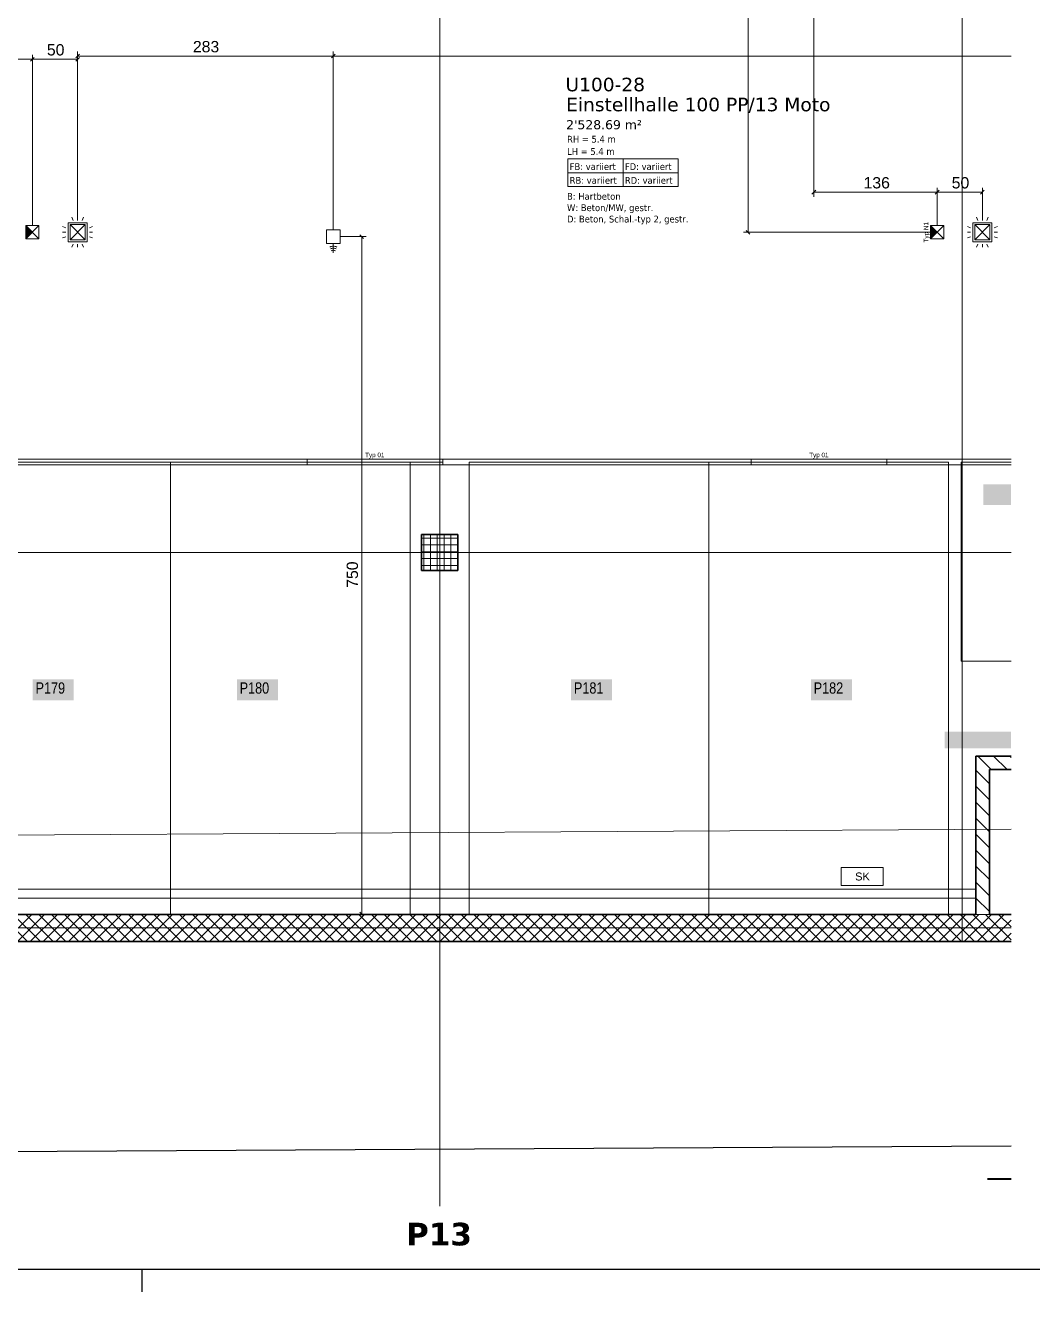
# Model space of a CAD drawing. Extents: x -1132 to 613, y -179 to 712.
# Drawn here: x -43.2 to 179.5, y -179.5 to 100.5 of the extents above; entities that cross this region are included whole.
import ezdxf
from ezdxf.lldxf.tags import DXFTag

# ---------------------------------------------------------------- set-up
doc = ezdxf.new("R2010")
doc.units = 0
doc.layers.get('0').update_dxf_attribs({"lineweight": 13})
for name, color, linetype, lineweight in [('A-____-NOTE-TEXT', 7, 'Continuous', 9), ('A-AREA-____-IDEN', 7, 'Continuous', 5), ('A-DETL-____-HDLN', 7, '_Verdeckte Linien_', 9), ('A-FLOR-____-OTLN', 7, 'Continuous', 9), ('A-WALL-____-MCUT', 7, 'Continuous', 35), ('A-WALL-____-PATT', 7, 'Continuous', 35), ('C-PRKG-____-IDEN', 7, 'Continuous', 5), ('C-PRKG-____-OTLN', 7, 'Continuous', 9), ('S-COLS-____-MCUT', 7, 'Continuous', 35), ('S-COLS-____-OTLN', 7, 'Continuous', 9), ('S-GRID-____-OTLN', 7, 'Continuous', 5)]:
    doc.layers.add(name, color=color, linetype=linetype, lineweight=lineweight)
for name, color, linetype, lineweight, true_color in [('A-DETL-____-OTLN', 5, 'Continuous', 9, 0x0000ff), ('C-PROP-LINE-OTLN', 7, '_Grundgrenze_', 25, 0x800000), ('EL01_VVV_Mass', 7, 'Continuous', 13, 0xb2b200), ('EL01_WAN_BUS-KNX', 7, 'Continuous', 13, 0xcc0099), ('EL01_WAN_Feuwehrfunktantenne', 7, 'Continuous', 13, 0x993300), ('EL01_WAN_Leuchten', 7, 'Continuous', 13, 0x0080ff), ('EL01_WAN_Leuchtentyp', 7, 'Continuous', 13, 0x0099ff), ('EL01_WAN_Notbeleuchtungen', 7, 'Continuous', 13, 0x009900), ('EL01_WAN_Notbeleuchtungentyp', 7, 'Continuous', 13, 0x009900), ('EL01_WAN_Schlaufkasten', 1, 'Continuous', 13, 0xff0000), ('G-____-____-SYMB', 7, 'Strichpunkt - Weit', 5, 0x008080), ('S-GRID-____-IDEN', 7, 'Continuous', 9, 0x5555aa)]:
    doc.layers.add(name, color=color, linetype=linetype, lineweight=lineweight, true_color=true_color)
doc.styles.get("Standard").update_dxf_attribs({"font": 'arial.ttf'})
tags = doc.linetypes.add('_Grundgrenze_', pattern=[0.45, 0.2, -0.05, 0.05, -0.05, 0.05, -0.05]).pattern_tags.tags
tags[14:15] = [DXFTag(74, 4), DXFTag(75, 0), DXFTag(340, '0'), DXFTag(46, 1.0), DXFTag(50, 0.0), DXFTag(44, 0.0), DXFTag(45, 0.0)]
tags[12:13] = [DXFTag(74, 4), DXFTag(75, 0), DXFTag(340, '0'), DXFTag(46, 1.0), DXFTag(50, 0.0), DXFTag(44, 0.0), DXFTag(45, 0.0)]
tags[10:11] = [DXFTag(74, 4), DXFTag(75, 0), DXFTag(340, '0'), DXFTag(46, 1.0), DXFTag(50, 0.0), DXFTag(44, 0.0), DXFTag(45, 0.0)]
tags[8:9] = [DXFTag(74, 4), DXFTag(75, 0), DXFTag(340, '0'), DXFTag(46, 1.0), DXFTag(50, 0.0), DXFTag(44, 0.0), DXFTag(45, 0.0)]
tags[6:7] = [DXFTag(74, 4), DXFTag(75, 0), DXFTag(340, '0'), DXFTag(46, 1.0), DXFTag(50, 0.0), DXFTag(44, 0.0), DXFTag(45, 0.0)]
tags[4:5] = [DXFTag(74, 4), DXFTag(75, 0), DXFTag(340, '0'), DXFTag(46, 1.0), DXFTag(50, 0.0), DXFTag(44, 0.0), DXFTag(45, 0.0)]
tags = doc.linetypes.add('_Rasterlinie_', pattern=[0.375, 0.2, -0.05, 0.075, -0.05]).pattern_tags.tags
tags[10:11] = [DXFTag(74, 4), DXFTag(75, 0), DXFTag(340, '0'), DXFTag(46, 1.0), DXFTag(50, 0.0), DXFTag(44, 0.0), DXFTag(45, 0.0)]
tags[8:9] = [DXFTag(74, 4), DXFTag(75, 0), DXFTag(340, '0'), DXFTag(46, 1.0), DXFTag(50, 0.0), DXFTag(44, 0.0), DXFTag(45, 0.0)]
tags[6:7] = [DXFTag(74, 4), DXFTag(75, 0), DXFTag(340, '0'), DXFTag(46, 1.0), DXFTag(50, 0.0), DXFTag(44, 0.0), DXFTag(45, 0.0)]
tags[4:5] = [DXFTag(74, 4), DXFTag(75, 0), DXFTag(340, '0'), DXFTag(46, 1.0), DXFTag(50, 0.0), DXFTag(44, 0.0), DXFTag(45, 0.0)]
tags = doc.linetypes.add('_Strichliert - Fein_', pattern=[0.15, 0.1, -0.05]).pattern_tags.tags
tags[6:7] = [DXFTag(74, 4), DXFTag(75, 0), DXFTag(340, '0'), DXFTag(46, 1.0), DXFTag(50, 0.0), DXFTag(44, 0.0), DXFTag(45, 0.0)]
tags[4:5] = [DXFTag(74, 4), DXFTag(75, 0), DXFTag(340, '0'), DXFTag(46, 1.0), DXFTag(50, 0.0), DXFTag(44, 0.0), DXFTag(45, 0.0)]
tags = doc.linetypes.add('_Verdeckte Linien_', pattern=[0.15, 0.1, -0.05]).pattern_tags.tags
tags[6:7] = [DXFTag(74, 4), DXFTag(75, 0), DXFTag(340, '0'), DXFTag(46, 1.0), DXFTag(50, 0.0), DXFTag(44, 0.0), DXFTag(45, 0.0)]
tags[4:5] = [DXFTag(74, 4), DXFTag(75, 0), DXFTag(340, '0'), DXFTag(46, 1.0), DXFTag(50, 0.0), DXFTag(44, 0.0), DXFTag(45, 0.0)]
tags = doc.linetypes.add('Gestrichelt', pattern=[0.1, 0.05, -0.05]).pattern_tags.tags
tags[6:7] = [DXFTag(74, 4), DXFTag(75, 0), DXFTag(340, '0'), DXFTag(46, 1.0), DXFTag(50, 0.0), DXFTag(44, 0.0), DXFTag(45, 0.0)]
tags[4:5] = [DXFTag(74, 4), DXFTag(75, 0), DXFTag(340, '0'), DXFTag(46, 1.0), DXFTag(50, 0.0), DXFTag(44, 0.0), DXFTag(45, 0.0)]
tags = doc.linetypes.add('Strichpunkt - Weit', pattern=[0.5, 0.2, -0.15, 0, -0.15]).pattern_tags.tags
tags[10:11] = [DXFTag(74, 4), DXFTag(75, 0), DXFTag(340, '0'), DXFTag(46, 1.0), DXFTag(50, 0.0), DXFTag(44, 0.0), DXFTag(45, 0.0)]
tags[8:9] = [DXFTag(74, 4), DXFTag(75, 0), DXFTag(340, '0'), DXFTag(46, 1.0), DXFTag(50, 0.0), DXFTag(44, 0.0), DXFTag(45, 0.0)]
tags[6:7] = [DXFTag(74, 4), DXFTag(75, 0), DXFTag(340, '0'), DXFTag(46, 1.0), DXFTag(50, 0.0), DXFTag(44, 0.0), DXFTag(45, 0.0)]
tags[4:5] = [DXFTag(74, 4), DXFTag(75, 0), DXFTag(340, '0'), DXFTag(46, 1.0), DXFTag(50, 0.0), DXFTag(44, 0.0), DXFTag(45, 0.0)]

# ---------------------------------------------------------------- blocks, each defined once
blk = doc.blocks.new('Referenz-A0UJ2V7QXE', base_point=(-1140.16, -173.77))
at = {"layer": 'A-____-NOTE-TEXT', "color": 7, "linetype": 'Continuous', "lineweight": 5, "ltscale": 0.13, "true_color": 0xffffff}
for points in [[(160.03, -59.31), (174.71, -59.31), (160.03, -55.61)], [(174.71, -59.31), (160.03, -55.61), (174.71, -55.61)]]:
    blk.add_solid(points, dxfattribs=at)
at = {"layer": 'A-AREA-____-IDEN', "color": 0, "linetype": 'Continuous', "ltscale": 0.13}
for p, q in [((76.75, 71.01), (101.15, 71.01)), ((76.75, 64.89), (76.75, 71.01)), ((88.95, 71.01), (88.95, 64.89)), ((101.15, 71.01), (101.15, 64.89)), ((76.75, 67.95), (101.15, 67.95)), ((101.15, 64.89), (76.75, 64.89))]:
    blk.add_line(p, q, dxfattribs=at)
at = {"layer": 'A-DETL-____-HDLN', "color": 0, "linetype": '_Verdeckte Linien_', "ltscale": 0.13}
for p, q in [((163.91, -102.04), (163.91, 357.16)), ((163.91, 357.16), (163.91, -102.04)), ((163.91, -102.04), (174.71, -102.04))]:
    blk.add_line(p, q, dxfattribs=at)
at = {"layer": 'A-DETL-____-OTLN', "color": 0, "linetype": '_Strichliert - Fein_', "ltscale": 0.13}
blk.add_line((-994.71, -83.8), (174.71, -77.24), dxfattribs=at)
at = {"layer": 'A-DETL-____-OTLN', "color": 0, "linetype": 'Gestrichelt', "ltscale": 0.13}
blk.add_line((166.91, -90.44), (-883.29, -90.44), dxfattribs=at)
at = {"layer": 'A-FLOR-____-OTLN', "color": 0, "linetype": 'Continuous', "ltscale": 0.13}
for p, q in [((-883.29, -92.45), (54.91, -92.45)), ((54.91, -92.45), (166.91, -92.45))]:
    blk.add_line(p, q, dxfattribs=at)
at = {"layer": 'A-WALL-____-MCUT', "color": 0, "linetype": 'Continuous', "ltscale": 0.35}
for p, q in [((174.71, -61.04), (166.91, -61.04)), ((166.91, -61.04), (166.91, -96.04)), ((174.71, -64.04), (169.91, -64.04)), ((169.91, -96.04), (169.91, -64.04)), ((166.91, -96.04), (-883.29, -96.04)), ((174.71, -96.04), (169.91, -96.04)), ((-1028.29, -102.04), (174.71, -102.04))]:
    blk.add_line(p, q, dxfattribs=at)
at = {"layer": 'A-WALL-____-MCUT', "color": 0, "linetype": 'Continuous', "lineweight": 9, "ltscale": 0.13}
blk.add_line((166.91, -96.04), (169.91, -96.04), dxfattribs=at)
at = {"layer": 'A-WALL-____-PATT', "color": 0, "linetype": 'Continuous', "lineweight": 9, "ltscale": 0.13}
for p, q in [((167.33, -61.04), (170.33, -64.04)), ((170.86, -61.04), (173.86, -64.04)), ((174.4, -61.04), (174.71, -61.35)), ((166.91, -64.16), (169.91, -67.16)), ((166.91, -67.69), (169.91, -70.69)), ((166.91, -71.23), (169.91, -74.23)), ((166.91, -74.77), (169.91, -77.77)), ((166.91, -78.3), (169.91, -81.3)), ((166.91, -81.84), (169.91, -84.84)), ((166.91, -85.37), (169.91, -88.37)), ((166.91, -88.91), (169.91, -91.91)), ((166.91, -92.44), (169.91, -95.44)), ((-42.7, -102.04), (-48.7, -96.04)), ((-47.76, -102.04), (-41.76, -96.04)), ((-39.87, -102.04), (-45.87, -96.04)), ((-44.93, -102.04), (-38.93, -96.04)), ((-37.04, -102.04), (-43.04, -96.04)), ((-42.1, -102.04), (-36.1, -96.04)), ((-34.21, -102.04), (-40.21, -96.04)), ((-39.27, -102.04), (-33.27, -96.04)), ((-31.38, -102.04), (-37.38, -96.04)), ((-36.44, -102.04), (-30.44, -96.04)), ((-28.55, -102.04), (-34.55, -96.04)), ((-33.61, -102.04), (-27.61, -96.04)), ((-25.73, -102.04), (-31.73, -96.04)), ((-30.79, -102.04), (-24.79, -96.04)), ((-22.9, -102.04), (-28.9, -96.04)), ((-27.96, -102.04), (-21.96, -96.04)), ((-20.07, -102.04), (-26.07, -96.04)), ((-25.13, -102.04), (-19.13, -96.04)), ((-17.24, -102.04), (-23.24, -96.04)), ((-22.3, -102.04), (-16.3, -96.04)), ((-14.41, -102.04), (-20.41, -96.04)), ((-19.47, -102.04), (-13.47, -96.04)), ((-11.58, -102.04), (-17.58, -96.04)), ((-16.64, -102.04), (-10.64, -96.04)), ((-8.76, -102.04), (-14.76, -96.04)), ((-13.81, -102.04), (-7.81, -96.04)), ((-5.93, -102.04), (-11.93, -96.04)), ((-10.99, -102.04), (-4.99, -96.04)), ((-3.1, -102.04), (-9.1, -96.04)), ((-8.16, -102.04), (-2.16, -96.04)), ((-0.27, -102.04), (-6.27, -96.04)), ((-5.33, -102.04), (0.67, -96.04)), ((2.56, -102.04), (-3.44, -96.04)), ((-2.5, -102.04), (3.5, -96.04)), ((5.39, -102.04), (-0.61, -96.04)), ((0.33, -102.04), (6.33, -96.04)), ((8.22, -102.04), (2.22, -96.04)), ((3.16, -102.04), (9.16, -96.04)), ((11.04, -102.04), (5.04, -96.04)), ((5.98, -102.04), (11.98, -96.04)), ((13.87, -102.04), (7.87, -96.04)), ((8.81, -102.04), (14.81, -96.04)), ((16.7, -102.04), (10.7, -96.04)), ((11.64, -102.04), (17.64, -96.04)), ((19.53, -102.04), (13.53, -96.04)), ((14.47, -102.04), (20.47, -96.04)), ((22.36, -102.04), (16.36, -96.04)), ((17.3, -102.04), (23.3, -96.04)), ((25.19, -102.04), (19.19, -96.04)), ((20.13, -102.04), (26.13, -96.04)), ((28.01, -102.04), (22.01, -96.04)), ((22.95, -102.04), (28.95, -96.04)), ((30.84, -102.04), (24.84, -96.04)), ((25.78, -102.04), (31.78, -96.04)), ((33.67, -102.04), (27.67, -96.04)), ((28.61, -102.04), (34.61, -96.04)), ((36.5, -102.04), (30.5, -96.04)), ((31.44, -102.04), (37.44, -96.04)), ((39.33, -102.04), (33.33, -96.04)), ((34.27, -102.04), (40.27, -96.04)), ((42.16, -102.04), (36.16, -96.04)), ((37.1, -102.04), (43.1, -96.04)), ((44.98, -102.04), (38.98, -96.04)), ((39.93, -102.04), (45.93, -96.04)), ((47.81, -102.04), (41.81, -96.04)), ((42.75, -102.04), (48.75, -96.04)), ((50.64, -102.04), (44.64, -96.04)), ((45.58, -102.04), (51.58, -96.04)), ((53.47, -102.04), (47.47, -96.04)), ((48.41, -102.04), (54.41, -96.04)), ((56.3, -102.04), (50.3, -96.04)), ((51.24, -102.04), (57.24, -96.04)), ((59.13, -102.04), (53.13, -96.04)), ((54.07, -102.04), (60.07, -96.04)), ((61.96, -102.04), (55.96, -96.04)), ((56.9, -102.04), (62.9, -96.04)), ((64.78, -102.04), (58.78, -96.04)), ((59.72, -102.04), (65.72, -96.04)), ((67.61, -102.04), (61.61, -96.04)), ((62.55, -102.04), (68.55, -96.04)), ((70.44, -102.04), (64.44, -96.04)), ((65.38, -102.04), (71.38, -96.04)), ((73.27, -102.04), (67.27, -96.04)), ((68.21, -102.04), (74.21, -96.04)), ((76.1, -102.04), (70.1, -96.04)), ((71.04, -102.04), (77.04, -96.04)), ((78.93, -102.04), (72.93, -96.04)), ((73.87, -102.04), (79.87, -96.04)), ((81.75, -102.04), (75.75, -96.04)), ((76.69, -102.04), (82.69, -96.04)), ((84.58, -102.04), (78.58, -96.04)), ((79.52, -102.04), (85.52, -96.04)), ((87.41, -102.04), (81.41, -96.04)), ((82.35, -102.04), (88.35, -96.04)), ((90.24, -102.04), (84.24, -96.04)), ((85.18, -102.04), (91.18, -96.04)), ((93.07, -102.04), (87.07, -96.04)), ((88.01, -102.04), (94.01, -96.04)), ((95.9, -102.04), (89.9, -96.04)), ((90.84, -102.04), (96.84, -96.04)), ((98.72, -102.04), (92.72, -96.04)), ((93.67, -102.04), (99.67, -96.04)), ((101.55, -102.04), (95.55, -96.04)), ((96.49, -102.04), (102.49, -96.04)), ((104.38, -102.04), (98.38, -96.04)), ((99.32, -102.04), (105.32, -96.04)), ((107.21, -102.04), (101.21, -96.04)), ((102.15, -102.04), (108.15, -96.04)), ((110.04, -102.04), (104.04, -96.04)), ((104.98, -102.04), (110.98, -96.04)), ((112.87, -102.04), (106.87, -96.04)), ((107.81, -102.04), (113.81, -96.04)), ((115.7, -102.04), (109.7, -96.04)), ((110.64, -102.04), (116.64, -96.04)), ((118.52, -102.04), (112.52, -96.04)), ((113.46, -102.04), (119.46, -96.04)), ((121.35, -102.04), (115.35, -96.04)), ((116.29, -102.04), (122.29, -96.04)), ((124.18, -102.04), (118.18, -96.04)), ((119.12, -102.04), (125.12, -96.04)), ((127.01, -102.04), (121.01, -96.04)), ((121.95, -102.04), (127.95, -96.04)), ((129.84, -102.04), (123.84, -96.04)), ((124.78, -102.04), (130.78, -96.04)), ((132.67, -102.04), (126.67, -96.04)), ((127.61, -102.04), (133.61, -96.04)), ((135.49, -102.04), (129.49, -96.04)), ((130.44, -102.04), (136.44, -96.04)), ((138.32, -102.04), (132.32, -96.04)), ((133.26, -102.04), (139.26, -96.04)), ((141.15, -102.04), (135.15, -96.04)), ((136.09, -102.04), (142.09, -96.04)), ((143.98, -102.04), (137.98, -96.04)), ((138.92, -102.04), (144.92, -96.04)), ((146.81, -102.04), (140.81, -96.04)), ((141.75, -102.04), (147.75, -96.04)), ((149.64, -102.04), (143.64, -96.04)), ((144.58, -102.04), (150.58, -96.04)), ((152.47, -102.04), (146.47, -96.04)), ((147.41, -102.04), (153.41, -96.04)), ((155.29, -102.04), (149.29, -96.04)), ((150.23, -102.04), (156.23, -96.04)), ((158.12, -102.04), (152.12, -96.04)), ((153.06, -102.04), (159.06, -96.04)), ((160.95, -102.04), (154.95, -96.04)), ((155.89, -102.04), (161.89, -96.04)), ((163.78, -102.04), (157.78, -96.04)), ((158.72, -102.04), (164.72, -96.04)), ((166.61, -102.04), (160.61, -96.04)), ((161.55, -102.04), (167.55, -96.04)), ((169.44, -102.04), (163.44, -96.04)), ((164.38, -102.04), (170.38, -96.04)), ((172.26, -102.04), (166.26, -96.04)), ((166.91, -95.98), (166.97, -96.04)), ((167.2, -102.04), (173.2, -96.04)), ((174.71, -101.65), (169.09, -96.04)), ((170.03, -102.04), (174.71, -97.36)), ((174.71, -98.83), (171.92, -96.04)), ((172.86, -102.04), (174.71, -100.19))]:
    blk.add_line(p, q, dxfattribs=at)
at = {"layer": 'C-PRKG-____-IDEN', "color": 7, "linetype": 'Continuous', "ltscale": 0.13, "true_color": 0xffffff}
for points in [[(168.57, -5.53), (174.71, -5.53), (168.57, -0.93)], [(174.71, -5.53), (168.57, -0.93), (174.71, -0.93)], [(-41.54, -48.71), (-32.47, -48.71), (-41.54, -44.11)], [(-32.47, -48.71), (-41.54, -44.11), (-32.47, -44.11)], [(3.57, -48.71), (12.64, -48.71), (3.57, -44.11)], [(12.64, -48.71), (3.57, -44.11), (12.64, -44.11)], [(77.46, -48.71), (86.53, -48.71), (77.46, -44.11)], [(86.53, -48.71), (77.46, -44.11), (86.53, -44.11)], [(130.46, -48.71), (139.53, -48.71), (130.46, -44.11)], [(139.53, -48.71), (130.46, -44.11), (139.53, -44.11)]]:
    blk.add_solid(points, dxfattribs=at)
at = {"layer": 'C-PRKG-____-OTLN', "color": 0, "linetype": 'Continuous', "ltscale": 0.13}
for p, q in [((-11.09, 3.94), (-64.09, 3.94)), ((-11.09, 3.94), (-64.09, 3.94)), ((-64.09, 3.94), (-11.09, 3.94)), ((41.91, 3.94), (-11.09, 3.94)), ((-11.09, -96.04), (-11.09, 3.94)), ((41.91, 3.94), (-11.09, 3.94)), ((-11.09, 3.94), (-11.09, -96.04)), ((-11.09, -96.04), (-11.09, 3.94)), ((-11.09, 3.94), (41.91, 3.94)), ((-11.09, 3.94), (-11.09, 3.94)), ((-11.09, -96.04), (-11.09, 3.94)), ((-11.09, -96.04), (-11.09, 3.94)), ((-11.09, 3.94), (-11.09, -96.04)), ((-11.09, 3.94), (-11.09, 3.94)), ((41.91, -96.04), (41.91, 3.94)), ((41.91, -96.04), (41.91, 3.94)), ((41.91, 3.94), (41.91, -96.04)), ((41.91, 3.94), (41.91, 3.94)), ((107.91, 3.94), (54.91, 3.94)), ((54.91, -96.04), (54.91, 3.94)), ((107.91, 3.94), (54.91, 3.94)), ((54.91, 3.94), (54.91, -96.04)), ((54.91, -96.04), (54.91, 3.94)), ((54.91, 3.94), (107.91, 3.94)), ((54.91, 3.94), (54.91, 3.94)), ((160.91, 3.94), (107.91, 3.94)), ((107.91, -96.04), (107.91, 3.94)), ((160.91, 3.94), (107.91, 3.94)), ((107.91, 3.94), (107.91, -96.04)), ((107.91, -96.04), (107.91, 3.94)), ((107.91, 3.94), (160.91, 3.94)), ((107.91, 3.94), (107.91, 3.94)), ((107.91, -96.04), (107.91, 3.94)), ((107.91, -96.04), (107.91, 3.94)), ((107.91, 3.94), (107.91, -96.04)), ((107.91, 3.94), (107.91, 3.94)), ((160.91, -96.04), (160.91, 3.94)), ((160.91, -96.04), (160.91, 3.94)), ((160.91, 3.94), (160.91, -96.04)), ((160.91, 3.94), (160.91, 3.94)), ((163.66, 3.96), (174.71, 3.96)), ((163.66, -40.03), (163.66, 3.96)), ((174.71, 3.96), (163.66, 3.96)), ((163.66, 3.96), (163.66, -40.03)), ((163.66, -40.03), (163.66, 3.96)), ((163.66, 3.96), (174.71, 3.96)), ((163.66, 3.96), (163.66, 3.96)), ((163.66, -40.03), (174.71, -40.03)), ((163.66, -40.03), (174.71, -40.03)), ((174.71, -40.03), (163.66, -40.03)), ((163.66, -40.03), (163.66, -40.03)), ((-11.09, -96.04), (-11.09, -96.04)), ((-11.09, -96.04), (-11.09, -96.04)), ((41.91, -96.04), (41.91, -96.04)), ((54.91, -96.04), (54.91, -96.04)), ((107.91, -96.04), (107.91, -96.04)), ((107.91, -96.04), (107.91, -96.04)), ((160.91, -96.04), (160.91, -96.04))]:
    blk.add_line(p, q, dxfattribs=at)
at = {"layer": 'C-PROP-LINE-OTLN', "color": 0, "linetype": '_Grundgrenze_', "lineweight": -2, "ltscale": 0.25}
blk.add_line((-1058.05, -154.16), (174.71, -147.24), dxfattribs=at)
at = {"layer": 'G-____-____-SYMB', "color": 0, "linetype": 'Continuous', "lineweight": 40, "ltscale": 0.4}
blk.add_line((169.52, -154.52), (174.71, -154.52), dxfattribs=at)
at = {"layer": 'S-COLS-____-MCUT', "color": 0, "linetype": 'Continuous', "ltscale": 0.35}
for p, q in [((52.41, -12.04), (44.41, -12.04)), ((44.41, -12.04), (44.41, -20.04)), ((52.41, -20.04), (52.41, -12.04)), ((44.41, -20.04), (52.41, -20.04))]:
    blk.add_line(p, q, dxfattribs=at)
at = {"layer": 'S-COLS-____-OTLN', "color": 0, "linetype": 'Continuous', "ltscale": 0.13}
for p, q in [((44.41, -12.87), (52.41, -12.87)), ((44.87, -20.04), (44.87, -12.04)), ((46.37, -20.04), (46.37, -12.04)), ((47.87, -20.04), (47.87, -12.04)), ((49.37, -20.04), (49.37, -12.04)), ((50.87, -20.04), (50.87, -12.04)), ((52.37, -20.04), (52.37, -12.04)), ((44.41, -14.37), (52.41, -14.37)), ((44.41, -15.87), (52.41, -15.87)), ((44.41, -17.37), (52.41, -17.37)), ((44.41, -18.87), (52.41, -18.87))]:
    blk.add_line(p, q, dxfattribs=at)
at = {"layer": 'S-GRID-____-OTLN', "color": 0, "linetype": '_Rasterlinie_', "ltscale": 0.13}
for p, q in [((48.41, -160.53), (48.41, 145.56)), ((-1093.73, -16.04), (174.71, -16.04)), ((-1093.73, -99.04), (174.71, -99.04))]:
    blk.add_line(p, q, dxfattribs=at)
at = {"layer": 'A-AREA-____-IDEN', "color": 0, "linetype": 'Continuous', "ltscale": 0.13, "attachment_point": 1}
for s, insert, char_height in [('{\\fVerdana;U100-28}', (76.21, 88.95), 3), ('{\\fVerdana;Einstellhalle 100 PP/13 Moto}', (76.35, 84.53), 3), ("{\\fVerdana;2'528.69 m²}", (76.36, 79.56), 2), ('{\\W0.9;\\fVerdana;RH = 5.4 m}', (76.56, 76.11), 1.5), ('{\\W0.9;\\fVerdana;LH = 5.4 m}', (76.56, 73.39), 1.5), ('{\\W0.9;\\fVerdana;FB: variiert}', (77.14, 70.05), 1.5), ('{\\W0.9;\\fVerdana;FD: variiert}', (89.34, 70.05), 1.5), ('{\\W0.9;\\fVerdana;RB: variiert}', (77.14, 66.99), 1.5), ('{\\W0.9;\\fVerdana;RD: variiert}', (89.34, 66.99), 1.5), ('{\\W0.9;\\fVerdana;B: Hartbeton}', (76.56, 63.47), 1.5), ('{\\W0.9;\\fVerdana;W: Beton/MW, gestr.}', (76.56, 60.95), 1.5), ('{\\W0.9;\\fVerdana;D: Beton, Schal.-typ 2, gestr.}', (76.56, 58.44), 1.5)]:
    blk.add_mtext(s, dxfattribs=dict(at, insert=insert, char_height=char_height))
at = {"layer": 'C-PRKG-____-IDEN', "color": 0, "linetype": 'Continuous', "ltscale": 0.13, "char_height": 2.5, "attachment_point": 1}
for s, insert in [('{\\W0.8;\\fArial;P179}', (-40.92, -44.74)), ('{\\W0.8;\\fArial;P180}', (4.19, -44.74)), ('{\\W0.8;\\fArial;P181}', (78.08, -44.74)), ('{\\W0.8;\\fArial;P182}', (131.08, -44.74))]:
    blk.add_mtext(s, dxfattribs=dict(at, insert=insert))
at = {"layer": 'S-GRID-____-IDEN', "color": 0, "linetype": 'Continuous', "lineweight": 5, "ltscale": 0.13, "insert": (40.97, -164.24), "char_height": 5, "attachment_point": 1}
blk.add_mtext('{\\fVerdana|b1|i0;P13}', dxfattribs=at)
blk = doc.blocks.new('Notleuchte eckig-A0UJ2VA8XE', base_point=(156.91, 53.32))
at = {"color": 0, "lineweight": -2}
for p, q in [((159.83, 53.32), (156.91, 56.24)), ((159.83, 56.24), (156.91, 53.32)), ((156.91, 53.32), (156.91, 56.24)), ((156.91, 56.24), (159.83, 56.24)), ((159.83, 56.24), (159.83, 53.32)), ((159.83, 53.32), (156.91, 53.32))]:
    blk.add_line(p, q, dxfattribs=at)
for points in [[(158.37, 54.78), (156.91, 54.78), (156.91, 56.24)], [(156.91, 53.32), (158.37, 54.78), (156.91, 54.78)]]:
    blk.add_solid(points, dxfattribs=at)
blk = doc.blocks.new('Bemerkung 1-A0UJ2VAAXE', base_point=(155.42, 52.52))
at = {"color": 0, "lineweight": -2, "insert": (155.42, 52.52), "char_height": 1, "attachment_point": 1, "rotation": 90}
blk.add_mtext('{\\fArial;Typ N1}', dxfattribs=at)
blk = doc.blocks.new('Maß-A0UJ2VBUXE', base_point=(113.24, 54.37))
at = {"color": 0, "lineweight": -2}
for p, q in [((115.57, 205.56), (135.12, 205.56)), ((116.16, 205.98), (116.99, 205.15)), ((116.57, 54.78), (116.57, 205.56)), ((115.57, 54.78), (156.91, 54.78)), ((116.16, 55.2), (116.99, 54.37))]:
    blk.add_line(p, q, dxfattribs=at)
at = {"color": 0, "lineweight": -2, "insert": (113.24, 127.43), "char_height": 2.5, "attachment_point": 1, "rotation": 90}
blk.add_mtext('{\\fArial;754}', dxfattribs=at)
blk = doc.blocks.new('Kabelkanal-A0UJ2VCYXE', base_point=(-932.84, 3.37))
at = {"color": 0, "linetype": 'ByBlock', "lineweight": -2, "ltscale": 0.13}
for p, q in [((-932.84, 4.57), (174.71, 4.57)), ((174.71, 3.37), (-932.84, 3.37))]:
    blk.add_line(p, q, dxfattribs=at)
blk = doc.blocks.new('Maß-A0UJ2VDIXE', base_point=(130.7, 56.24))
at = {"color": 0, "lineweight": -2}
for p, q in [((131.12, 62.63), (131.12, 121.56)), ((158.37, 64.63), (158.37, 56.24)), ((131.53, 64.05), (130.7, 63.22)), ((131.12, 63.63), (158.37, 63.63)), ((158.79, 64.05), (157.96, 63.22))]:
    blk.add_line(p, q, dxfattribs=at)
at = {"color": 0, "lineweight": -2, "insert": (142.1, 66.97), "char_height": 2.5, "attachment_point": 1}
blk.add_mtext('{\\fArial;136}', dxfattribs=at)
blk = doc.blocks.new('Maß-A0UJ2VEEXE', base_point=(-42.04, 56.24))
at = {"color": 0, "lineweight": -2}
for p, q in [((-42.04, 92.62), (-41.22, 93.45)), ((-41.63, 94.03), (-41.63, 56.24)), ((-31.63, 93.03), (-41.63, 93.03)), ((-32.04, 92.62), (-31.22, 93.45)), ((-31.63, 94.03), (-31.63, 58.1))]:
    blk.add_line(p, q, dxfattribs=at)
at = {"color": 0, "lineweight": -2, "insert": (-38.42, 96.37), "char_height": 2.5, "attachment_point": 1}
blk.add_mtext('{\\fArial;50}', dxfattribs=at)
blk = doc.blocks.new('Maß-A0UJ2VEGXE', base_point=(26.39, -96.4))
at = {"color": 0, "lineweight": -2}
for p, q in [((32.17, 53.81), (26.39, 53.81)), ((31.59, 53.39), (30.76, 54.22)), ((31.17, 53.81), (31.17, -95.99)), ((30.17, -95.99), (48.42, -95.99)), ((31.59, -96.4), (30.76, -95.57))]:
    blk.add_line(p, q, dxfattribs=at)
at = {"color": 0, "lineweight": -2, "insert": (27.84, -23.84), "char_height": 2.5, "attachment_point": 1, "rotation": 90}
blk.add_mtext('{\\fArial;750}', dxfattribs=at)
blk = doc.blocks.new('Maß-A0UJ2VFCXE', base_point=(-122.42, 55.31))
at = {"color": 0, "lineweight": -2}
for p, q in [((-122.42, 92.62), (-121.59, 93.45)), ((-122.01, 94.03), (-122.01, 55.31)), ((-41.63, 93.03), (-122.01, 93.03)), ((-42.04, 92.62), (-41.22, 93.45)), ((-41.63, 94.03), (-41.63, 56.24))]:
    blk.add_line(p, q, dxfattribs=at)
at = {"color": 0, "lineweight": -2, "insert": (-84.62, 96.37), "char_height": 2.5, "attachment_point": 1}
blk.add_mtext('{\\fArial;402}', dxfattribs=at)
blk = doc.blocks.new('LED-Langfeldleuchte 37W-A0UJ2VFKXE', base_point=(117.24, 3.34))
at = {"color": 0, "lineweight": -2}
for p, q in [((117.24, 3.34), (117.24, 4.54)), ((147.24, 3.94), (117.24, 3.94)), ((147.24, 3.34), (147.24, 4.54))]:
    blk.add_line(p, q, dxfattribs=at)
blk = doc.blocks.new('Bemerkung 1-A0UJ2VFMXE', base_point=(130.09, 5.04))
at = {"color": 0, "lineweight": -2, "insert": (130.09, 6.04), "char_height": 1, "attachment_point": 1}
blk.add_mtext('{\\fArial;Typ 01}', dxfattribs=at)
blk = doc.blocks.new('Maß-A0UJ2VH4XE', base_point=(24.48, 55.31))
at = {"color": 0, "lineweight": -2}
for p, q in [((24.48, 93.32), (25.31, 94.15)), ((24.89, 94.73), (24.89, 55.31)), ((174.71, 93.73), (24.89, 93.73))]:
    blk.add_line(p, q, dxfattribs=at)
blk = doc.blocks.new('Bewegungsmelder UP-A0UJ2VHWXE', base_point=(-34.95, 51.46))
at = {"color": 0, "lineweight": -2}
for p, q in [((-34.24, 55.79), (-34.95, 56.06)), ((-29.53, 56.88), (-33.73, 56.88)), ((-33.73, 56.88), (-33.73, 52.68)), ((-33.31, 56.46), (-33.31, 53.1)), ((-29.95, 56.46), (-33.31, 56.46)), ((-29.95, 56.46), (-33.31, 53.1)), ((-29.95, 53.1), (-33.31, 56.46)), ((-32.63, 57.4), (-32.9, 58.1)), ((-31.63, 57.4), (-31.63, 58.1)), ((-30.63, 57.4), (-30.35, 58.1)), ((-29.95, 53.1), (-29.95, 56.46)), ((-29.53, 52.68), (-29.53, 56.88)), ((-29.01, 55.79), (-28.31, 56.06)), ((-34.24, 54.78), (-34.95, 54.78)), ((-34.24, 53.78), (-34.95, 53.51)), ((-29.01, 54.78), (-28.31, 54.78)), ((-29.01, 53.78), (-28.31, 53.51)), ((-33.73, 52.68), (-29.53, 52.68)), ((-33.31, 53.1), (-29.95, 53.1)), ((-32.63, 52.17), (-32.9, 51.46)), ((-31.63, 52.17), (-31.63, 51.46)), ((-30.63, 52.17), (-30.35, 51.46))]:
    blk.add_line(p, q, dxfattribs=at)
blk = doc.blocks.new('Maß-A0UJ2VIMXE', base_point=(-32.04, 55.31))
at = {"color": 0, "lineweight": -2}
for p, q in [((-32.04, 93.32), (-31.22, 94.15)), ((-31.63, 94.73), (-31.63, 58.1)), ((24.89, 93.73), (-31.63, 93.73)), ((24.48, 93.32), (25.31, 94.15)), ((24.89, 94.73), (24.89, 55.31))]:
    blk.add_line(p, q, dxfattribs=at)
at = {"color": 0, "lineweight": -2, "insert": (-6.15, 97.07), "char_height": 2.5, "attachment_point": 1}
blk.add_mtext('{\\fArial;283}', dxfattribs=at)
blk = doc.blocks.new('Bewegungsmelder UP-A0UJ2VJ6XE', base_point=(165.05, 51.46))
at = {"color": 0, "lineweight": -2}
for p, q in [((165.76, 55.79), (165.05, 56.06)), ((170.47, 56.88), (166.27, 56.88)), ((166.27, 56.88), (166.27, 52.68)), ((166.69, 56.46), (166.69, 53.1)), ((170.05, 56.46), (166.69, 56.46)), ((170.05, 56.46), (166.69, 53.1)), ((170.05, 53.1), (166.69, 56.46)), ((167.37, 57.4), (167.1, 58.11)), ((168.37, 57.4), (168.37, 58.11)), ((169.38, 57.4), (169.65, 58.11)), ((170.05, 53.1), (170.05, 56.46)), ((170.47, 52.68), (170.47, 56.88)), ((170.99, 55.79), (171.7, 56.06)), ((165.76, 54.78), (165.05, 54.78)), ((165.76, 53.78), (165.05, 53.51)), ((170.99, 54.78), (171.7, 54.78)), ((170.99, 53.78), (171.7, 53.51)), ((166.27, 52.68), (170.47, 52.68)), ((166.69, 53.1), (170.05, 53.1)), ((167.37, 52.17), (167.1, 51.46)), ((168.37, 52.17), (168.37, 51.46)), ((169.38, 52.17), (169.65, 51.46))]:
    blk.add_line(p, q, dxfattribs=at)
blk = doc.blocks.new('Schlaufkasten Decke (multi)-A0UJ2VKAXE', base_point=(137.17, -89.67))
at = {"color": 0, "linetype": 'ByBlock', "lineweight": -2, "ltscale": 0.13}
for p, q in [((137.17, -89.67), (137.17, -85.67)), ((137.17, -85.67), (146.45, -85.67)), ((146.45, -85.67), (146.45, -89.67)), ((146.45, -89.67), (137.17, -89.67))]:
    blk.add_line(p, q, dxfattribs=at)
at = {"color": 0, "linetype": 'ByBlock', "lineweight": -2, "ltscale": 0.13, "insert": (140.23, -86.79), "char_height": 1.76, "attachment_point": 1}
blk.add_mtext('{\\fArial;SK}', dxfattribs=at)
blk = doc.blocks.new('LED-Langfeldleuchte 37W-A0UJ2VLOXE', base_point=(19.08, 3.34))
at = {"color": 0, "lineweight": -2}
for p, q in [((19.08, 3.34), (19.08, 4.54)), ((49.08, 3.94), (19.08, 3.94)), ((49.08, 3.34), (49.08, 4.54))]:
    blk.add_line(p, q, dxfattribs=at)
blk = doc.blocks.new('Bemerkung 1-A0UJ2VLQXE', base_point=(31.93, 5.04))
at = {"color": 0, "lineweight": -2, "insert": (31.93, 6.04), "char_height": 1, "attachment_point": 1}
blk.add_mtext('{\\fArial;Typ 01}', dxfattribs=at)
blk = doc.blocks.new('Notleuchte eckig-A0UJ2VN6XE', base_point=(-43.09, 53.32))
at = {"color": 0, "lineweight": -2}
for p, q in [((-40.17, 53.32), (-43.09, 56.24)), ((-40.17, 56.24), (-43.09, 53.32)), ((-43.09, 53.32), (-43.09, 56.24)), ((-43.09, 56.24), (-40.17, 56.24)), ((-40.17, 56.24), (-40.17, 53.32)), ((-40.17, 53.32), (-43.09, 53.32))]:
    blk.add_line(p, q, dxfattribs=at)
for points in [[(-41.63, 54.78), (-43.09, 54.78), (-43.09, 56.24)], [(-43.09, 53.32), (-41.63, 54.78), (-43.09, 54.78)]]:
    blk.add_solid(points, dxfattribs=at)
blk = doc.blocks.new('Maß-A0UJ2VOGXE', base_point=(157.96, 56.24))
at = {"color": 0, "lineweight": -2}
for p, q in [((158.37, 64.63), (158.37, 56.24)), ((168.37, 64.63), (168.37, 58.11)), ((157.96, 63.22), (158.79, 64.05)), ((168.37, 63.63), (158.37, 63.63)), ((167.96, 63.22), (168.79, 64.05))]:
    blk.add_line(p, q, dxfattribs=at)
at = {"color": 0, "lineweight": -2, "insert": (161.59, 66.97), "char_height": 2.5, "attachment_point": 1}
blk.add_mtext('{\\fArial;50}', dxfattribs=at)
blk = doc.blocks.new('Funkempfänger-A0UJ2VQEXE', base_point=(23.39, 50.21))
at = {"color": 0, "lineweight": -2}
for p, q in [((23.39, 55.31), (23.39, 52.31)), ((26.39, 55.31), (23.39, 55.31)), ((26.39, 52.31), (26.39, 55.31)), ((23.39, 52.31), (26.39, 52.31)), ((24.14, 51.5), (24.32, 51.6)), ((24.29, 51.09), (24.44, 51.17)), ((24.32, 51.6), (24.51, 51.66)), ((24.44, 51.17), (24.58, 51.22)), ((24.45, 50.68), (24.55, 50.73)), ((24.51, 51.66), (24.7, 51.7)), ((24.55, 50.73), (24.66, 50.77)), ((24.58, 51.22), (24.74, 51.25)), ((24.66, 50.77), (24.78, 50.8)), ((24.7, 51.7), (24.89, 51.72)), ((24.74, 51.25), (24.89, 51.26)), ((24.78, 50.8), (24.89, 50.81)), ((24.89, 52.31), (24.89, 50.21)), ((24.89, 51.72), (25.09, 51.7)), ((24.89, 51.26), (25.05, 51.25)), ((24.89, 50.81), (25.01, 50.8)), ((25.01, 50.8), (25.13, 50.77)), ((25.05, 51.25), (25.21, 51.22)), ((25.09, 51.7), (25.28, 51.66)), ((25.13, 50.77), (25.24, 50.73)), ((25.21, 51.22), (25.35, 51.17)), ((25.24, 50.73), (25.34, 50.68)), ((25.28, 51.66), (25.47, 51.6)), ((25.35, 51.17), (25.49, 51.09)), ((25.47, 51.6), (25.64, 51.5))]:
    blk.add_line(p, q, dxfattribs=at)

msp = doc.modelspace()

# ---------------------------------------------------------------- linework, layer by layer
at = {"color": 0, "linetype": 'ByBlock', "lineweight": -2, "ltscale": 0.13}
for p, q in [((-1132.42, -174.47), (607.58, -174.47)), ((-17.42, -174.47), (-17.42, -179.47))]:
    msp.add_line(p, q, dxfattribs=at)

# ---------------------------------------------------------------- block references
at = {"color": 9, "lineweight": 25, "ltscale": 0.25, "true_color": 0xc0c0c0}
msp.add_blockref('Referenz-A0UJ2V7QXE', (-1140.16, -173.77), dxfattribs=at)
at = {"layer": 'EL01_VVV_Mass', "linetype": 'Continuous', "ltscale": 0.13}
for name, p in [('Maß-A0UJ2VBUXE', (113.24, 54.37)), ('Maß-A0UJ2VDIXE', (130.7, 56.24)), ('Maß-A0UJ2VFCXE', (-122.42, 55.31)), ('Maß-A0UJ2VEEXE', (-42.04, 56.24)), ('Maß-A0UJ2VIMXE', (-32.04, 55.31)), ('Maß-A0UJ2VH4XE', (24.48, 55.31)), ('Maß-A0UJ2VOGXE', (157.96, 56.24)), ('Maß-A0UJ2VEGXE', (26.39, -96.4))]:
    msp.add_blockref(name, p, dxfattribs=at)
at = {"layer": 'EL01_WAN_BUS-KNX', "linetype": 'Continuous', "ltscale": 0.13}
for name, p in [('Bewegungsmelder UP-A0UJ2VHWXE', (-34.95, 51.46)), ('Bewegungsmelder UP-A0UJ2VJ6XE', (165.05, 51.46))]:
    msp.add_blockref(name, p, dxfattribs=at)
at = {"layer": 'EL01_WAN_Feuwehrfunktantenne', "linetype": 'Continuous', "ltscale": 0.13}
msp.add_blockref('Funkempfänger-A0UJ2VQEXE', (23.39, 50.21), dxfattribs=at)
at = {"layer": 'EL01_WAN_Leuchten', "ltscale": 0.13}
for name, p in [('Kabelkanal-A0UJ2VCYXE', (-932.84, 3.37)), ('LED-Langfeldleuchte 37W-A0UJ2VLOXE', (19.08, 3.34)), ('LED-Langfeldleuchte 37W-A0UJ2VFKXE', (117.24, 3.34))]:
    msp.add_blockref(name, p, dxfattribs=at)
at = {"layer": 'EL01_WAN_Leuchtentyp', "ltscale": 0.13}
for name, p in [('Bemerkung 1-A0UJ2VLQXE', (31.93, 5.04)), ('Bemerkung 1-A0UJ2VFMXE', (130.09, 5.04))]:
    msp.add_blockref(name, p, dxfattribs=at)
at = {"layer": 'EL01_WAN_Notbeleuchtungen', "linetype": 'Continuous', "ltscale": 0.13}
for name, p in [('Notleuchte eckig-A0UJ2VN6XE', (-43.09, 53.32)), ('Notleuchte eckig-A0UJ2VA8XE', (156.91, 53.32))]:
    msp.add_blockref(name, p, dxfattribs=at)
at = {"layer": 'EL01_WAN_Notbeleuchtungentyp', "linetype": 'Continuous', "ltscale": 0.13}
msp.add_blockref('Bemerkung 1-A0UJ2VAAXE', (155.42, 52.52), dxfattribs=at)
at = {"layer": 'EL01_WAN_Schlaufkasten', "ltscale": 0.13}
msp.add_blockref('Schlaufkasten Decke (multi)-A0UJ2VKAXE', (137.17, -89.67), dxfattribs=at)

doc.saveas('drawing.dxf')
